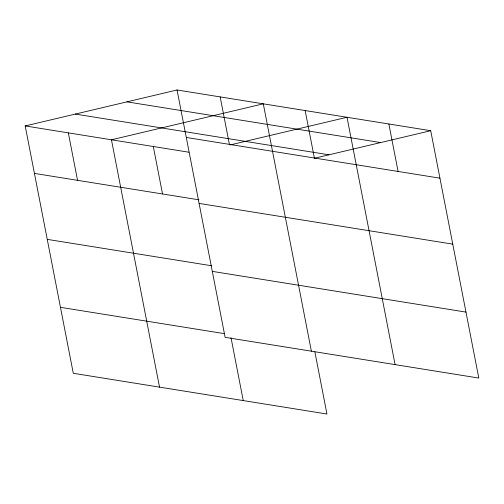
<?xml version="1.0" encoding="UTF-8"?>
<svg xmlns="http://www.w3.org/2000/svg" width="504" height="504" viewBox="0 0 504 504"><rect width="100%" height="100%" fill="white"/><g stroke="black" fill="none" stroke-linecap="round" stroke-linejoin="round"><path stroke-width="0.76" d="M314.874 351.886L326.951 414.017L73.282 373.288L25.2 125.943L177.049 89.983L430.718 130.712L478.8 378.057L225.124 337.334L177.049 89.983M230.089 144.957L347.01 117.275L395.086 364.619M314.559 158.218L430.718 130.712M126.939 101.852L380.608 142.575M75.31 114.074L328.986 154.804M186.272 137.453L439.948 178.177M25.2 125.943L188.962 152.233M34.429 173.407L198.96 199.823M199.093 203.414L452.768 244.138M47.25 239.368L211.781 265.784M212.304 271.373L465.979 312.096M60.461 307.327L224.217 333.616M388.861 123.99L398.091 171.461M305.153 110.552L314.376 158.023M311.377 351.181L263.296 103.83L111.447 139.791L159.529 387.135M220.172 96.907L229.396 144.377M231.015 337.68L243.243 400.573M153.304 146.507L162.534 193.977M68.323 132.867L77.553 180.331"/></g></svg>
